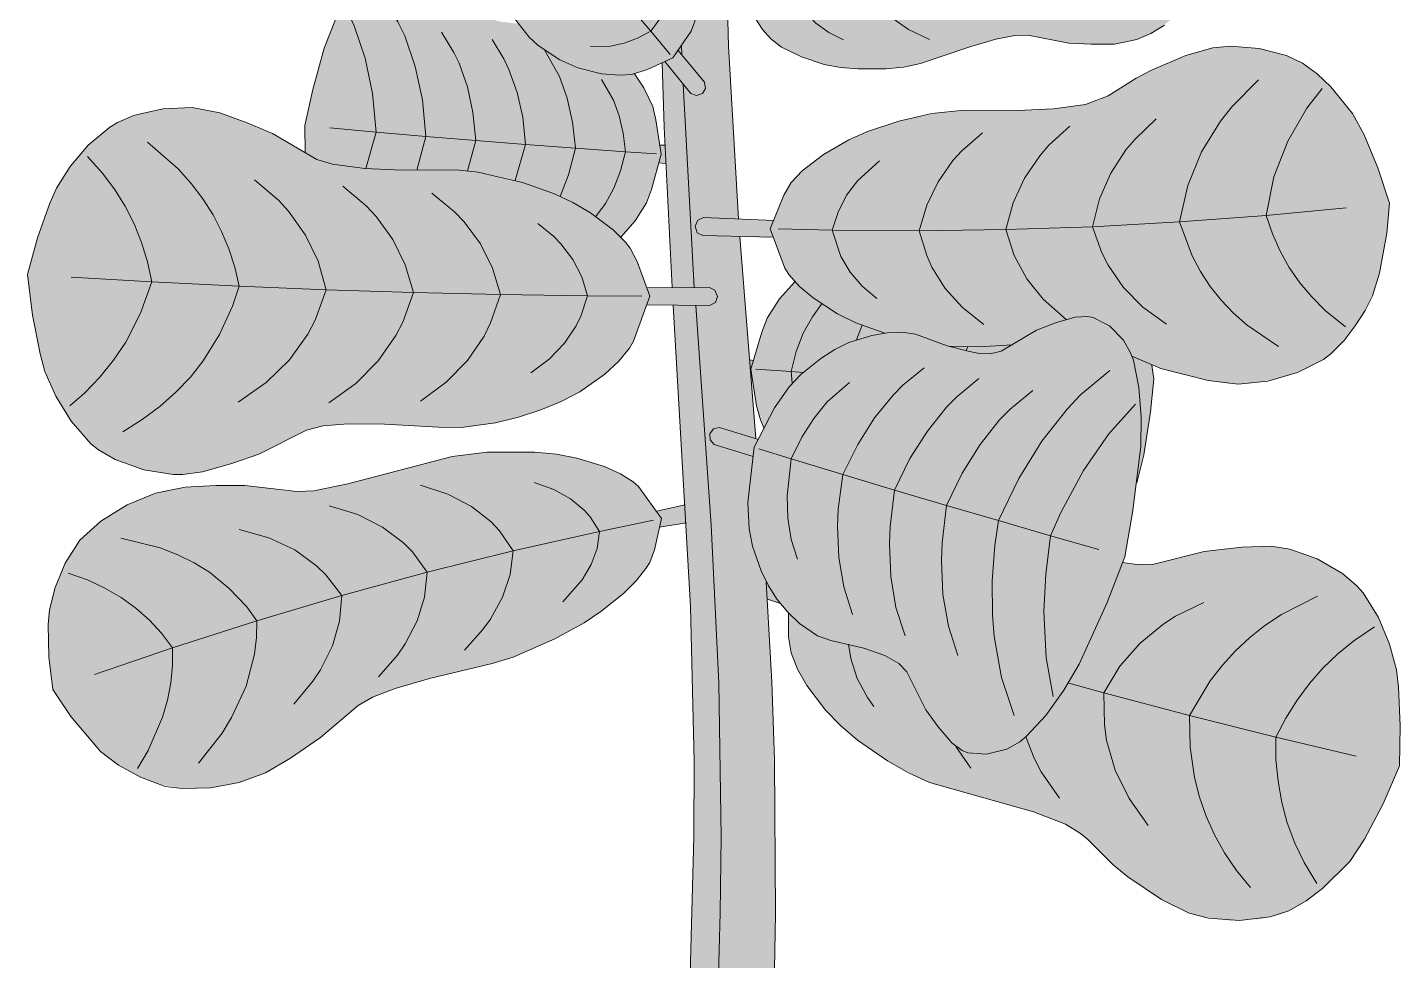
# Model space of a CAD drawing. Header units: centimetres. Extents: x 0 to 879, y -664 to 265.
# Drawn here: x 194 to 254.8, y 61.2 to 102.4 of the extents above; entities that cross this region are included whole.
import ezdxf

# ---------------------------------------------------------------- set-up
doc = ezdxf.new("R2010")
doc.units = ezdxf.units.CM
for name, color, linetype, lineweight, true_color in [('VEG-HOJAS', 117, 'Continuous', 18, 0x2e5e38), ('VEG-NERVIOS', 115, 'Continuous', 9, 0x528c5c), ('VEG-TRONCO', 25, 'Continuous', 18, 0x684830)]:
    doc.layers.add(name, color=color, linetype=linetype, lineweight=lineweight, true_color=true_color)
doc.layers.add('VEG-RELLENO', color=253, linetype='Continuous', true_color=0x96c896)

# ---------------------------------------------------------------- blocks, each defined once
blk = doc.blocks.new('VEG_Ficus_lyrata_ALZADO')
at = {"layer": 'VEG-RELLENO', "true_color": 0x967052}
h = blk.add_hatch(color=23, dxfattribs=at)
h.dxf.hatch_style = 1
h.paths.add_polyline_path([(-1.97, 40), (-0.97, 60), (-0.79, 66.62), (-0.77, 69.98), (-0.94, 76.82), (-1.7, 90.14), (-0.06, 90.14), (0.17, 90.27), (0.26, 90.53), (0.17, 90.78), (-0.06, 90.92), (-1.75, 90.94), (-2.11, 98.02), (-2.2, 100.87), (-2.08, 100.93), (-0.86, 99.46), (-0.67, 99.42), (-0.44, 99.48), (-0.31, 99.63), (-0.27, 99.82), (-0.36, 100.07), (-1.49, 101.42), (-0.91, 102.27), (-0.66, 102.95), (-0.54, 104), (-0.66, 105.09), (-0.9, 105.94), (-1.26, 106.75), (-1.54, 107.24), (-2.2, 107.99), (-1.91, 115.41), (-0.59, 114.91), (-0.3, 115.01), (-0.16, 115.28), (-0.21, 115.51), (-0.38, 115.67), (-1.86, 116.24), (-1.12, 127.32), (-0.62, 126.89), (0.2, 126.37), (-0.44, 124.66), (-0.41, 124.43), (-0.22, 124.24), (0.05, 124.21), (0.3, 124.39), (0.93, 126.1), (1.3, 126.04), (0.8, 115.4), (0.67, 110.39), (-1, 109.44), (-1.12, 109.29), (-1.16, 109.1), (-1.13, 108.95), (-1.01, 108.8), (-0.87, 108.73), (-0.67, 108.73), (0.65, 109.46), (0.65, 105.01), (0.74, 101.61), (1.19, 93.97), (-0.41, 94.02), (-0.67, 93.86), (-0.74, 93.6), (-0.64, 93.35), (-0.43, 93.23), (1.25, 93.17), (1.95, 84.25), (0.3, 84.74), (0.02, 84.63), (-0.07, 84.5), (-0.1, 84.31), (-0.01, 84.09), (0.15, 83.97), (1.83, 83.46), (1.62, 81.83), (1.6, 80.64), (1.72, 79.87), (1.92, 79.11), (2.41, 77.9), (2.66, 73.49), (2.82, 66.61), (2.78, 59.9), (2.17, 40)])
h.paths.add_polyline_path([(-0.48, 140.21), (-0.46, 141.94), (0.1, 140.34)])
h.paths.add_polyline_path([(1.27, 150.53), (1.43, 148.18), (0.89, 149.54)])
h.paths.add_polyline_path([(1.61, 144.67), (1.71, 140.46), (0.92, 140.43), (0.19, 142.43), (0.84, 142.96), (1.1, 143.3), (1.4, 143.95)])
h.paths.add_polyline_path([(0.49, 150.71), (0.31, 151.56), (0.32, 152.01), (0.43, 152.61), (1.05, 152.08)])
at = {"layer": 'VEG-RELLENO', "true_color": 0x70a477}
h = blk.add_hatch(color=113, dxfattribs=at)
h.dxf.hatch_style = 1
h.paths.add_polyline_path([(-11.82, 112.57), (-10.79, 113.28), (-9.29, 114.15), (-8.54, 114.43), (-7.7, 114.62), (-6.88, 114.68), (-6.14, 114.53), (-5.45, 114.18), (-4.89, 113.7), (-4.5, 113.08), (-4.24, 112.36), (-4.05, 111.65), (-3.87, 110.26), (-3.72, 109.86), (-3.38, 109.34), (-2.81, 108.65), (-1.54, 107.24), (-1.13, 106.49), (-0.72, 105.37), (-0.55, 104.28), (-0.57, 103.46), (-0.66, 102.95), (-0.91, 102.27), (-1.72, 101.09), (-2.84, 100.57), (-3.55, 100.36), (-4.06, 100.33), (-4.87, 100.39), (-5.93, 100.65), (-6.72, 101.01), (-7.68, 101.63), (-8.07, 102), (-8.89, 103.04), (-9.5, 103.7), (-10.1, 104.24), (-10.48, 104.42), (-11.83, 104.7), (-12.5, 104.95), (-13.18, 105.25), (-13.74, 105.67), (-14.14, 106.25), (-14.39, 106.94), (-14.46, 107.68), (-14.3, 108.51), (-13.9, 109.59), (-13.51, 110.31), (-12.51, 111.72)])
at = {"layer": 'VEG-RELLENO', "true_color": 0x4b8353}
h = blk.add_hatch(color=105, dxfattribs=at)
h.dxf.hatch_style = 1
h.paths.add_polyline_path([(21.5, 110.02), (21.77, 108.61), (21.96, 106.62), (21.86, 105.68), (21.61, 104.68), (21.2, 103.74), (20.57, 102.97), (19.73, 102.34), (18.81, 101.9), (17.82, 101.7), (16.78, 101.69), (15.79, 101.74), (13.99, 102.09), (13.41, 102.08), (12.28, 101.83), (8.87, 100.75), (7.7, 100.6), (6.08, 100.62), (5.34, 100.73), (4.64, 100.9), (3.66, 101.27), (3.09, 101.57), (2.42, 102.13), (1.49, 103.51), (1.6, 105.2), (1.89, 106.03), (2.6, 107.14), (3.06, 107.67), (3.73, 108.29), (4.57, 108.04), (5.58, 107.9), (6.64, 107.91), (7.71, 108.06), (8.39, 108.23), (9.01, 108.48), (10.44, 109.3), (11.69, 109.89), (12.15, 110.06), (12.65, 110.15), (13.19, 110.13), (14.31, 109.89), (14.89, 109.82), (16.1, 109.81), (16.98, 109.94), (17.73, 110.33), (18.2, 110.71), (18.6, 111.18), (19.04, 111.99), (19.28, 113.2), (19.94, 112.42), (20.75, 111.27)])
at = {"layer": 'VEG-RELLENO', "true_color": 0x4a8051}
h = blk.add_hatch(color=105, dxfattribs=at)
h.dxf.hatch_style = 1
h.paths.add_polyline_path([(-18, 98.1), (-17.65, 99.69), (-17.05, 101.85), (-16.48, 103.09), (-15.76, 104.24), (-12.91, 103.67), (-10.81, 103.56), (-10.34, 103.09), (-9.95, 102.86), (-9.35, 102.69), (-8.55, 102.6), (-8.07, 102), (-7.68, 101.63), (-6.98, 101.15), (-6.2, 100.76), (-5.67, 100.56), (-4.87, 100.39), (-4.06, 100.33), (-3.42, 100.39), (-3, 99.76), (-2.61, 98.94), (-2.47, 98.35), (-2.24, 96.83), (-2.67, 95.27), (-2.89, 94.68), (-3.39, 93.88), (-4.02, 93.16), (-5.01, 94), (-6.14, 94.69), (-7.41, 95.26), (-8.86, 95.72), (-9.85, 95.95), (-10.81, 96.1), (-13.71, 96.12), (-15.34, 96.2), (-16.42, 96.31), (-17.13, 96.47), (-17.99, 96.87)])
at = {"layer": 'VEG-RELLENO', "true_color": 0x5a9662}
h = blk.add_hatch(color=103, dxfattribs=at)
h.dxf.hatch_style = 1
h.paths.add_polyline_path([(29.98, 94.66), (29.82, 93.08), (29.54, 91.56), (29.35, 90.89), (28.9, 89.91), (28.23, 88.9), (27.38, 88), (27.06, 87.75), (26.32, 87.34), (25.04, 86.89), (23.72, 86.67), (22.85, 86.68), (21.96, 86.81), (20.26, 87.22), (19.5, 87.48), (18.58, 87.89), (18.21, 88.6), (17.59, 89.24), (17.12, 89.52), (16.62, 89.65), (15.78, 89.55), (14.64, 89.16), (14.1, 88.89), (13.31, 88.39), (11.83, 88.3), (10.48, 88.33), (9.02, 88.87), (8.41, 88.96), (7.66, 88.91), (7.28, 89.03), (6.38, 89.37), (5.57, 89.77), (4.48, 90.47), (3.88, 90.97), (3.41, 91.5), (3.24, 91.78), (2.58, 93.53), (3.19, 95.01), (3.52, 95.57), (3.74, 95.84), (4.29, 96.34), (4.95, 96.82), (6.07, 97.47), (6.89, 97.83), (8.28, 98.29), (10.22, 98.7), (11.17, 98.78), (13.95, 98.78), (15.48, 98.87), (16.53, 99.02), (17.21, 99.25), (19.11, 100.38), (20.58, 101.03), (21.77, 101.44), (22.16, 101.53), (22.96, 101.6), (24.22, 101.5), (25.42, 101.19), (25.79, 101.04), (26.46, 100.63), (27.38, 99.81), (28.14, 98.93), (28.71, 98.01), (29.56, 95.98)])
at = {"layer": 'VEG-RELLENO', "true_color": 0x96bc76}
h = blk.add_hatch(color=63, dxfattribs=at)
h.dxf.hatch_style = 1
h.paths.add_polyline_path([(-0.92, 99.51), (-2.08, 100.93), (-1.72, 101.09), (-1.46, 101.4), (-0.34, 100.04), (-0.27, 99.82), (-0.36, 99.56), (-0.63, 99.42)])
at = {"layer": 'VEG-RELLENO', "true_color": 0x639c6a}
h = blk.add_hatch(color=103, dxfattribs=at)
h.dxf.hatch_style = 1
h.paths.add_polyline_path([(-30.27, 91.51), (-29.82, 93.13), (-29.28, 94.66), (-28.98, 95.33), (-28.38, 96.28), (-27.58, 97.22), (-26.63, 98.03), (-26.29, 98.23), (-25.53, 98.55), (-24.26, 98.84), (-22.99, 98.89), (-21.76, 98.66), (-20.55, 98.22), (-19.43, 97.74), (-17.47, 96.6), (-16.77, 96.38), (-15.34, 96.2), (-13.71, 96.12), (-11.3, 96.13), (-10.33, 96.03), (-8.37, 95.58), (-6.96, 95.08), (-6.14, 94.69), (-5.37, 94.24), (-4.36, 93.48), (-3.82, 92.94), (-3.61, 92.67), (-3.3, 92.08), (-2.74, 90.54), (-3.46, 88.56), (-3.64, 88.24), (-4.12, 87.65), (-4.73, 87.09), (-5.84, 86.32), (-6.66, 85.89), (-7.56, 85.52), (-8.55, 85.2), (-9.57, 84.95), (-11.07, 84.74), (-12.08, 84.75), (-14.48, 84.89), (-16.09, 84.9), (-17.19, 84.81), (-17.93, 84.62), (-20.03, 83.56), (-21.23, 83.14), (-22.52, 82.78), (-23.39, 82.66), (-23.82, 82.66), (-25.12, 82.86), (-26.39, 83.32), (-27.13, 83.75), (-27.46, 84.02), (-28.33, 85.01), (-29.2, 86.49), (-29.61, 87.6), (-30.09, 89.99)])
at = {"layer": 'VEG-RELLENO', "true_color": 0x96bc76}
h = blk.add_hatch(color=63, dxfattribs=at)
h.dxf.hatch_style = 1
h.paths.add_polyline_path([(-2.04, 96.42), (-2.36, 96.45), (-2.24, 96.83), (-2.31, 97.22), (-2.08, 97.22)])
h = blk.add_hatch(color=63, dxfattribs=at)
h.dxf.hatch_style = 1
h.paths.add_polyline_path([(-0.37, 94.02), (2.75, 93.89), (2.58, 93.53), (2.73, 93.16), (2.61, 93.13), (-0.4, 93.23), (-0.64, 93.35), (-0.74, 93.6), (-0.65, 93.89)])
at = {"layer": 'VEG-RELLENO', "true_color": 0x477c4e}
h = blk.add_hatch(color=105, dxfattribs=at)
h.dxf.hatch_style = 1
h.paths.add_polyline_path([(19.56, 86.88), (19.41, 85.43), (19.17, 83.88), (18.8, 82.29), (18.98, 83.91), (18.99, 85.19), (18.83, 86.94), (18.58, 87.89), (19.47, 87.49)])
h.paths.add_polyline_path([(2.32, 84.69), (1.98, 85.7), (1.73, 87.32), (2.21, 88.96), (2.45, 89.58), (3, 90.43), (3.68, 91.18), (4.48, 90.47), (5.57, 89.77), (6.38, 89.37), (7.66, 88.91), (6.74, 88.72), (6.07, 88.49), (5.44, 88.18), (4.51, 87.57), (3.94, 87.08), (3.42, 86.54), (2.98, 85.93)])
h.paths.add_polyline_path([(11.85, 88.01), (10.48, 88.33), (11.83, 88.3), (13.31, 88.39), (12.8, 88.12), (12.31, 88)])
at = {"layer": 'VEG-RELLENO', "true_color": 0x96bc76}
h = blk.add_hatch(color=63, dxfattribs=at)
h.dxf.hatch_style = 1
h.paths.add_polyline_path([(-0.06, 90.14), (-2.88, 90.17), (-2.74, 90.54), (-2.89, 90.91), (-2.81, 90.93), (-0.1, 90.93), (0.14, 90.81), (0.25, 90.61), (0.19, 90.31)])
at = {"layer": 'VEG-RELLENO', "true_color": 0x6da274}
h = blk.add_hatch(color=113, dxfattribs=at)
h.dxf.hatch_style = 1
h.paths.add_polyline_path([(18.27, 79.02), (17.49, 76.99), (16.26, 74.26), (15.58, 73.12), (14.78, 71.99), (13.91, 71.06), (13.63, 70.83), (13.05, 70.51), (12.15, 70.28), (11.33, 70.35), (11.08, 70.44), (10.62, 70.78), (10.01, 71.49), (9.47, 72.24), (8.63, 73.92), (8.27, 74.3), (7.66, 74.65), (6.73, 74.98), (5.27, 75.31), (4.68, 75.52), (3.88, 76.07), (3.37, 76.56), (2.9, 77.12), (2.51, 77.73), (2.18, 78.39), (1.81, 79.49), (1.65, 80.26), (1.59, 81.42), (1.88, 83.86), (2.78, 85.6), (3.42, 86.54), (3.94, 87.08), (4.82, 87.79), (5.44, 88.18), (6.07, 88.49), (7.08, 88.81), (7.77, 88.92), (8.41, 88.96), (9.02, 88.87), (10.42, 88.35), (11.4, 88.1), (11.85, 88.01), (12.31, 88), (12.8, 88.12), (14.37, 89.04), (15.2, 89.37), (16.07, 89.62), (16.62, 89.65), (16.87, 89.61), (17.59, 89.24), (18.21, 88.6), (18.53, 88.04), (18.65, 87.71), (18.89, 86.51), (19.01, 84.77), (18.95, 83.47), (18.58, 80.75)])
at = {"layer": 'VEG-RELLENO', "true_color": 0x96bc76}
h = blk.add_hatch(color=63, dxfattribs=at)
h.dxf.hatch_style = 1
h.paths.add_polyline_path([(1.67, 87.73), (1.85, 87.7), (1.73, 87.32), (1.8, 86.93), (1.74, 86.92)])
h = blk.add_hatch(color=63, dxfattribs=at)
h.dxf.hatch_style = 1
h.paths.add_polyline_path([(0.34, 84.74), (2.07, 84.21), (1.88, 83.86), (1.83, 83.46), (0.15, 83.97), (-0.05, 84.16), (-0.1, 84.38), (0.05, 84.65)])
at = {"layer": 'VEG-RELLENO', "true_color": 0x4f8956}
h = blk.add_hatch(color=105, dxfattribs=at)
h.dxf.hatch_style = 1
h.paths.add_polyline_path([(-29.15, 73.14), (-29.32, 74.59), (-29.35, 76.02), (-29.3, 76.67), (-29.16, 77.32), (-28.92, 78.01), (-28.41, 79.08), (-27.95, 79.75), (-27.68, 80.04), (-26.66, 80.85), (-25.45, 81.51), (-24.18, 81.95), (-22.84, 82.14), (-21.07, 82.18), (-20.26, 82.13), (-18.74, 81.92), (-17.6, 81.94), (-16.1, 82.24), (-11.48, 83.46), (-9.94, 83.64), (-7.83, 83.64), (-6.86, 83.55), (-5.97, 83.38), (-4.74, 83.01), (-4.04, 82.69), (-3.47, 82.33), (-3.24, 82.12), (-2.22, 80.71), (-2.53, 79.32), (-2.74, 78.77), (-2.91, 78.5), (-3.35, 77.95), (-3.91, 77.39), (-4.9, 76.59), (-5.65, 76.09), (-6.94, 75.38), (-8.79, 74.58), (-9.72, 74.29), (-12.49, 73.63), (-14, 73.19), (-15, 72.8), (-15.64, 72.44), (-17.31, 71.02), (-18.64, 70.11), (-19.74, 69.46), (-20.9, 69.03), (-22.16, 68.79), (-23.42, 68.76), (-24.55, 68.97), (-25.61, 69.43), (-26.53, 69.99), (-27.27, 70.62), (-28.49, 72.13)])
at = {"layer": 'VEG-RELLENO', "true_color": 0x96bc76}
h = blk.add_hatch(color=63, dxfattribs=at)
h.dxf.hatch_style = 1
h.paths.add_polyline_path([(-1.12, 80.52), (-2.32, 80.32), (-2.22, 80.71), (-2.45, 81.03), (-1.17, 81.32)])
at = {"layer": 'VEG-RELLENO', "true_color": 0x4f8a57}
h = blk.add_hatch(color=105, dxfattribs=at)
h.dxf.hatch_style = 1
h.paths.add_polyline_path([(30.42, 69.77), (29.7, 68.09), (28.88, 66.53), (28.46, 65.85), (27.67, 64.93), (26.67, 64.05), (25.53, 63.35), (25.13, 63.19), (24.27, 62.99), (22.89, 62.92), (21.54, 63.12), (21.12, 63.25), (20.3, 63.62), (19.12, 64.36), (18.07, 65.12), (16.32, 66.78), (15.65, 67.18), (14.23, 67.73), (9.64, 69.03), (8.24, 69.72), (6.87, 70.58), (6.05, 71.22), (5.35, 71.88), (4.73, 72.58), (3.98, 73.69), (3.51, 74.77), (3.4, 75.48), (3.4, 76.53), (4.14, 75.85), (4.68, 75.52), (5.27, 75.31), (6.73, 74.98), (7.66, 74.65), (8.27, 74.3), (8.63, 73.92), (8.78, 73.68), (9.47, 72.24), (10.41, 71), (11.08, 70.44), (11.59, 70.29), (12.15, 70.28), (13.05, 70.51), (13.63, 70.83), (14.49, 71.65), (15.32, 72.74), (16.05, 73.87), (16.47, 74.68), (17.49, 76.99), (18.17, 78.76), (18.81, 78.68), (19.56, 78.69), (21.79, 79.25), (23.45, 79.44), (24.75, 79.48), (25.57, 79.36), (26.78, 78.93), (27.91, 78.27), (28.54, 77.73), (28.81, 77.42), (29.49, 76.33), (30.11, 74.77), (30.34, 73.63), (30.47, 71.26)])
at = {"layer": 'VEG-RELLENO', "true_color": 0x96bc76}
h = blk.add_hatch(color=63, dxfattribs=at)
h.dxf.hatch_style = 1
h.paths.add_polyline_path([(2.47, 77.14), (2.41, 77.9), (3.04, 76.95)])
at = {"layer": 'VEG-HOJAS'}
for points in [[(-0.66, 102.95), (-0.91, 102.27), (-1.72, 101.09), (-2.84, 100.57), (-3.55, 100.36), (-4.06, 100.33), (-4.87, 100.39), (-5.93, 100.65), (-6.72, 101.01), (-7.68, 101.63), (-8.07, 102), (-8.89, 103.04)], [(20.03, 102.53), (19.43, 102.17), (18.81, 101.9), (17.82, 101.7), (16.78, 101.69), (15.79, 101.74), (13.99, 102.09), (13.41, 102.08), (12.57, 101.91), (11.37, 101.56), (9.24, 100.84), (8.49, 100.68), (7.7, 100.6), (6.48, 100.6), (5.7, 100.67), (4.98, 100.8), (3.97, 101.13), (3.09, 101.57), (2.62, 101.93), (2.25, 102.35), (1.49, 103.51)], [(-17.99, 96.87), (-18, 98.1), (-17.65, 99.69), (-17.15, 101.52), (-16.64, 102.78), (-16.13, 103.71), (-15.76, 104.24)], [(7.66, 88.91), (6.38, 89.37), (5.57, 89.77), (4.48, 90.47), (3.88, 90.97), (3.41, 91.5), (3.24, 91.78), (2.58, 93.53), (3.19, 95.01), (3.52, 95.57), (4, 96.09), (4.95, 96.82), (6.07, 97.47), (6.89, 97.83), (8.28, 98.29), (9.74, 98.63), (11.17, 98.78), (13.52, 98.76), (15.12, 98.84), (16.53, 99.02), (17.53, 99.41), (18.78, 100.19), (19.46, 100.55), (20.97, 101.19), (22.16, 101.53), (22.96, 101.6), (24.22, 101.5), (25.42, 101.19), (26.13, 100.85), (26.78, 100.38), (27.38, 99.81), (28.35, 98.63), (28.86, 97.68), (29.47, 96.22), (29.98, 94.66), (29.86, 93.33), (29.54, 91.56), (29.23, 90.56), (28.9, 89.91), (28.47, 89.23), (27.97, 88.58), (27.38, 88), (27.06, 87.75), (25.91, 87.17), (24.6, 86.79), (23.29, 86.65), (21.96, 86.81), (19.87, 87.34), (18.58, 87.89)], [(-1.49, 101.42), (-0.32, 100.01), (-0.28, 99.74), (-0.41, 99.51), (-0.67, 99.42), (-0.92, 99.51), (-2.08, 100.93)], [(-3.42, 100.39), (-3, 99.76), (-2.61, 98.94), (-2.47, 98.35), (-2.24, 96.83), (-2.67, 95.27), (-2.89, 94.68), (-3.39, 93.88), (-4.02, 93.16)], [(-2.31, 97.22), (-2.08, 97.22)], [(-2.04, 96.42), (-2.36, 96.45)], [(2.73, 93.16), (-0.4, 93.23), (-0.64, 93.35), (-0.74, 93.64), (-0.62, 93.91), (-0.37, 94.02), (2.75, 93.89)], [(2.32, 84.69), (2.15, 85.08), (1.98, 85.7), (1.73, 87.32), (2.21, 88.96), (2.45, 89.58), (3, 90.43), (3.68, 91.18)], [(-2.89, 90.91), (-0.1, 90.93), (0.14, 90.81), (0.26, 90.53), (0.17, 90.27), (-0.1, 90.13), (-2.88, 90.17)], [(13.31, 88.39), (11.83, 88.3), (10.48, 88.33)], [(1.67, 87.73), (1.85, 87.7)], [(19.47, 87.49), (19.56, 86.88), (19.41, 85.43), (19.11, 83.53), (18.8, 82.29)], [(1.83, 83.46), (0.11, 83.99), (-0.07, 84.19), (-0.08, 84.46), (0.08, 84.68), (0.34, 84.74), (2.07, 84.21)], [(-2.45, 81.03), (-1.17, 81.32)], [(-1.12, 80.52), (-2.32, 80.32)], [(18.17, 78.76), (18.81, 78.68), (19.56, 78.69), (21.79, 79.25), (23.45, 79.44), (24.75, 79.48), (25.57, 79.36), (26.78, 78.93), (27.91, 78.27), (28.54, 77.73), (28.81, 77.42), (29.49, 76.33), (29.98, 75.15), (30.29, 74.01), (30.38, 73.25), (30.46, 71.54), (30.42, 69.77), (29.7, 68.09), (28.88, 66.53), (28.22, 65.53), (27.02, 64.34), (26.3, 63.79), (25.53, 63.35), (24.71, 63.08), (23.35, 62.92), (21.97, 63.03), (21.12, 63.25), (19.9, 63.85), (18.4, 64.86), (17.76, 65.39), (16.62, 66.53), (16.32, 66.78), (15.65, 67.18), (14.23, 67.73), (9.64, 69.03), (8.7, 69.46), (7.77, 69.99), (6.45, 70.9), (5.69, 71.55), (5.03, 72.23), (4.2, 73.32), (3.79, 74.05), (3.51, 74.77), (3.4, 75.48), (3.4, 76.53)], [(3.04, 76.95), (2.47, 77.14)]]:
    blk.add_lwpolyline(points, dxfattribs=at)
for points in [[(-30.27, 91.51), (-29.82, 93.13), (-29.28, 94.66), (-28.98, 95.33), (-28.38, 96.28), (-27.58, 97.22), (-26.63, 98.03), (-26.29, 98.23), (-25.53, 98.55), (-24.26, 98.84), (-22.99, 98.89), (-21.76, 98.66), (-20.55, 98.22), (-19.43, 97.74), (-17.47, 96.6), (-16.77, 96.38), (-15.34, 96.2), (-13.71, 96.12), (-11.3, 96.13), (-10.33, 96.03), (-8.37, 95.58), (-6.96, 95.08), (-6.14, 94.69), (-5.37, 94.24), (-4.36, 93.48), (-3.82, 92.94), (-3.61, 92.67), (-3.3, 92.08), (-2.74, 90.54), (-3.46, 88.56), (-3.64, 88.24), (-4.12, 87.65), (-4.73, 87.09), (-5.84, 86.32), (-6.66, 85.89), (-7.56, 85.52), (-8.55, 85.2), (-9.57, 84.95), (-11.07, 84.74), (-12.08, 84.75), (-14.48, 84.89), (-16.09, 84.9), (-17.19, 84.81), (-17.93, 84.62), (-20.03, 83.56), (-21.23, 83.14), (-22.52, 82.78), (-23.39, 82.66), (-23.82, 82.66), (-25.12, 82.86), (-26.39, 83.32), (-27.13, 83.75), (-27.46, 84.02), (-28.33, 85.01), (-29.01, 86.12), (-29.5, 87.22), (-29.71, 87.99), (-30.05, 89.71)], [(18.27, 79.02), (17.49, 76.99), (16.26, 74.26), (15.58, 73.12), (14.78, 71.99), (13.91, 71.06), (13.63, 70.83), (13.05, 70.51), (12.15, 70.28), (11.33, 70.35), (11.08, 70.44), (10.62, 70.78), (10.01, 71.49), (9.47, 72.24), (8.63, 73.92), (8.27, 74.3), (7.66, 74.65), (6.73, 74.98), (5.27, 75.31), (4.68, 75.52), (3.88, 76.07), (3.37, 76.56), (2.9, 77.12), (2.51, 77.73), (2.18, 78.39), (1.81, 79.49), (1.65, 80.26), (1.59, 81.42), (1.88, 83.86), (2.78, 85.6), (3.42, 86.54), (3.94, 87.08), (4.82, 87.79), (5.44, 88.18), (6.07, 88.49), (7.08, 88.81), (7.77, 88.92), (8.41, 88.96), (9.02, 88.87), (10.42, 88.35), (11.4, 88.1), (11.85, 88.01), (12.31, 88), (12.8, 88.12), (14.37, 89.04), (15.2, 89.37), (16.07, 89.62), (16.62, 89.65), (16.87, 89.61), (17.59, 89.24), (18.21, 88.6), (18.53, 88.04), (18.65, 87.71), (18.89, 86.51), (18.99, 85.19), (18.98, 83.91), (18.63, 81.07)], [(-29.15, 73.14), (-29.32, 74.59), (-29.35, 76.02), (-29.3, 76.67), (-29.05, 77.66), (-28.6, 78.73), (-27.95, 79.75), (-27.03, 80.59), (-25.86, 81.31), (-24.61, 81.83), (-23.29, 82.1), (-21.93, 82.17), (-20.66, 82.17), (-18.36, 81.9), (-17.6, 81.94), (-16.1, 82.24), (-11.48, 83.46), (-9.94, 83.64), (-7.83, 83.64), (-6.86, 83.55), (-5.97, 83.38), (-4.74, 83.01), (-4.04, 82.69), (-3.47, 82.33), (-3.24, 82.12), (-2.22, 80.71), (-2.53, 79.32), (-2.74, 78.77), (-2.91, 78.5), (-3.35, 77.95), (-3.91, 77.39), (-4.9, 76.59), (-5.65, 76.09), (-6.94, 75.38), (-8.79, 74.58), (-9.72, 74.29), (-12.49, 73.63), (-14, 73.19), (-15, 72.8), (-15.64, 72.44), (-17.31, 71.02), (-18.64, 70.11), (-19.74, 69.46), (-20.9, 69.03), (-22.16, 68.79), (-23.42, 68.76), (-24.18, 68.86), (-25.27, 69.26), (-26.25, 69.8), (-27.04, 70.4), (-28.35, 71.95)]]:
    blk.add_lwpolyline(points, close=True, dxfattribs=at)
at = {"layer": 'VEG-NERVIOS'}
for points in [[(-2.69, 102.27), (-2.14, 103.04), (-1.88, 103.57), (-1.71, 104.12), (-1.62, 104.69)], [(6.36, 104.87), (6.9, 103.99), (7.21, 103.59), (7.91, 102.9), (8.71, 102.34), (9.63, 101.9)], [(-2.69, 102.27), (-4.08, 103.9)], [(3.52, 104.06), (4.12, 103.14), (4.61, 102.63), (5.18, 102.21), (5.83, 101.89)], [(-12.65, 97.61), (-12.8, 99.23), (-13.12, 100.71), (-13.58, 102.07), (-13.88, 102.69), (-14.58, 103.86)], [(-14.85, 97.8), (-15.01, 99.51), (-15.33, 101.08), (-15.82, 102.51), (-16.16, 103.24)], [(-10.44, 97.43), (-10.57, 98.67), (-10.81, 99.81), (-11.18, 100.85), (-11.41, 101.33), (-11.95, 102.22)], [(-2.69, 102.27), (-3.29, 101.96), (-3.88, 101.74), (-4.48, 101.61), (-5.37, 101.59)], [(-1.84, 101.24), (-2.69, 102.27)], [(-8.24, 97.25), (-8.36, 98.46), (-8.61, 99.56), (-8.97, 100.57), (-9.19, 101.04), (-9.72, 101.9)], [(-6.03, 97.09), (-6.16, 98.25), (-6.39, 99.31), (-6.74, 100.27), (-7.39, 101.41)], [(-3.82, 96.93), (-3.92, 97.76), (-4.09, 98.52), (-4.35, 99.22), (-4.88, 100.13)], [(20.69, 93.83), (21.06, 95.44), (21.66, 96.93), (22.5, 98.29), (23.01, 98.93), (24.19, 100.12)], [(24.52, 94.12), (24.87, 95.82), (25.48, 97.41), (26.33, 98.87), (27.01, 99.73)], [(-14.85, 97.8), (-16.9, 97.99)], [(-14.85, 97.8), (-15.3, 96.19)], [(-12.65, 97.61), (-14.85, 97.8)], [(13.01, 93.49), (13.34, 94.68), (13.84, 95.77), (14.51, 96.76), (14.91, 97.22), (15.84, 98.07)], [(16.85, 93.62), (17.16, 94.85), (17.65, 95.99), (18.32, 97.02), (18.73, 97.5), (19.66, 98.39)], [(-20.91, 90.99), (-21.1, 91.83), (-21.36, 92.64), (-21.68, 93.41), (-22.06, 94.15), (-22.51, 94.86), (-23.03, 95.53), (-23.61, 96.18), (-24.96, 97.36)], [(-12.65, 97.61), (-13.05, 96.12)], [(-10.44, 97.43), (-12.65, 97.61)], [(-10.44, 97.43), (-10.81, 96.09)], [(-8.24, 97.25), (-10.44, 97.43)], [(-8.24, 97.25), (-8.69, 95.67)], [(-6.03, 97.09), (-8.24, 97.25)], [(9.17, 93.44), (9.51, 94.57), (10.01, 95.61), (10.67, 96.55), (11.07, 96.98), (11.98, 97.77)], [(-24.77, 91.18), (-24.96, 92.07), (-25.22, 92.92), (-25.55, 93.74), (-25.95, 94.53), (-26.42, 95.28), (-26.96, 96), (-27.61, 96.73)], [(-6.03, 97.09), (-6.34, 95.91), (-6.7, 94.96)], [(-3.82, 96.93), (-6.03, 97.09)], [(-3.82, 96.93), (-4.04, 96.09), (-4.33, 95.32), (-4.7, 94.64), (-5.12, 94.07)], [(-2.45, 96.84), (-3.82, 96.93)], [(5.33, 93.46), (5.59, 94.27), (5.96, 95.01), (6.46, 95.67), (7.42, 96.53)], [(-17.06, 90.83), (-17.41, 92.1), (-17.97, 93.25), (-18.72, 94.31), (-19.17, 94.8), (-20.22, 95.7)], [(-13.2, 90.71), (-13.56, 91.93), (-14.11, 93.05), (-14.85, 94.07), (-15.29, 94.54), (-16.32, 95.41)], [(-9.35, 90.62), (-9.7, 91.79), (-10.23, 92.86), (-10.95, 93.83), (-11.38, 94.28), (-12.38, 95.1)], [(24.52, 94.12), (28.07, 94.45)], [(-5.49, 90.56), (-5.75, 91.4), (-6.14, 92.17), (-6.67, 92.86), (-6.98, 93.18), (-7.7, 93.76)], [(13.01, 93.49), (16.85, 93.62)], [(16.85, 93.62), (20.69, 93.83)], [(16.85, 93.62), (17.26, 92.46), (17.53, 91.92), (18.21, 90.93), (19.07, 90.06), (20.11, 89.31)], [(20.69, 93.83), (24.52, 94.12)], [(20.69, 93.83), (21.25, 92.33), (21.62, 91.64), (22.05, 90.98), (22.53, 90.37), (23.08, 89.8), (23.68, 89.26), (25.07, 88.32)], [(24.52, 94.12), (24.8, 93.31), (25.15, 92.54), (25.55, 91.82), (26.02, 91.14), (26.54, 90.51), (27.13, 89.91), (28.04, 89.19)], [(2.94, 93.52), (5.33, 93.46)], [(5.33, 93.46), (5.71, 92.3), (6.12, 91.61), (6.66, 90.99), (7.31, 90.45)], [(5.33, 93.46), (9.17, 93.44)], [(9.17, 93.44), (13.01, 93.49)], [(9.17, 93.44), (9.51, 92.34), (9.74, 91.83), (10.33, 90.88), (11.1, 90.04), (12.04, 89.3)], [(13.01, 93.49), (13.38, 92.35), (13.94, 91.32), (14.66, 90.41), (15.68, 89.52)], [(-24.77, 91.18), (-25.27, 89.8), (-25.92, 88.51), (-26.46, 87.71), (-27.07, 86.96), (-27.75, 86.26), (-28.4, 85.7)], [(-24.77, 91.18), (-28.34, 91.39)], [(-20.91, 90.99), (-24.77, 91.18)], [(-20.91, 90.99), (-21.2, 90.1), (-21.77, 88.85), (-22.49, 87.69), (-23.06, 86.97), (-23.7, 86.3), (-24.41, 85.67), (-25.2, 85.09), (-26.05, 84.55)], [(-17.06, 90.83), (-17.54, 89.49), (-17.87, 88.87), (-18.68, 87.73), (-19.71, 86.72), (-20.95, 85.85)], [(-17.06, 90.83), (-20.91, 90.99)], [(-13.2, 90.71), (-17.06, 90.83)], [(-13.2, 90.71), (-13.66, 89.4), (-13.97, 88.8), (-14.75, 87.68), (-15.74, 86.69), (-16.94, 85.83)], [(-9.35, 90.62), (-13.2, 90.71)], [(-9.35, 90.62), (-9.78, 89.36), (-10.07, 88.78), (-10.81, 87.7), (-11.75, 86.74), (-12.89, 85.9)], [(-5.49, 90.56), (-9.35, 90.62)], [(-5.49, 90.56), (-5.79, 89.66), (-6, 89.24), (-6.52, 88.46), (-7.19, 87.76), (-8, 87.15)], [(-3.09, 90.54), (-5.49, 90.56)], [(3.51, 87.21), (3.74, 88.1), (4.05, 88.91), (4.45, 89.63), (4.86, 90.19)], [(6.41, 88.62), (6.65, 89.26)], [(11.26, 88.13), (11.31, 88.29)], [(1.95, 87.31), (3.51, 87.21)], [(3.51, 87.21), (3.56, 86.7)], [(3.51, 87.21), (4.04, 87.17)], [(5.8, 82.66), (6.46, 83.99), (7.2, 85.16), (8.02, 86.17), (8.45, 86.61), (9.39, 87.38)], [(8.09, 81.97), (8.77, 83.36), (9.54, 84.58), (10.39, 85.63), (10.84, 86.1), (11.81, 86.9)], [(12.68, 80.62), (13.58, 82.48), (14.6, 84.13), (15.72, 85.55), (16.32, 86.18), (17.61, 87.26)], [(3.51, 83.35), (3.99, 84.31), (4.52, 85.14), (5.11, 85.87), (6.1, 86.73)], [(10.39, 81.29), (11.08, 82.72), (11.87, 83.98), (12.73, 85.07), (13.2, 85.55), (14.2, 86.38)], [(14.98, 79.95), (15.44, 80.97), (16.44, 82.83), (17.56, 84.45), (18.74, 85.77)], [(2.08, 83.79), (3.51, 83.35)], [(3.51, 83.35), (3.34, 81.72), (3.37, 80.72), (3.52, 79.78), (3.8, 78.91)], [(3.51, 83.35), (5.8, 82.66)], [(5.8, 82.66), (5.6, 81.12), (5.57, 80.38), (5.62, 78.98), (5.84, 77.68), (6.22, 76.47)], [(5.8, 82.66), (8.09, 81.97)], [(-8.78, 79.28), (-9.39, 80.17), (-9.76, 80.56), (-10.63, 81.24), (-11.67, 81.79), (-12.89, 82.19)], [(-4.96, 80.14), (-5.38, 80.79), (-5.64, 81.08), (-6.25, 81.58), (-6.99, 81.99), (-7.85, 82.31)], [(8.09, 81.97), (7.89, 80.36), (7.86, 79.6), (7.92, 78.14), (8.15, 76.78), (8.56, 75.52)], [(8.09, 81.97), (10.39, 81.29)], [(-12.59, 78.33), (-13.24, 79.24), (-13.64, 79.64), (-14.56, 80.33), (-15.66, 80.88), (-16.93, 81.27)], [(10.39, 81.29), (10.19, 79.63), (10.16, 78.85), (10.22, 77.35), (10.47, 75.95), (10.89, 74.65)], [(10.39, 81.29), (12.68, 80.62)], [(-16.37, 77.3), (-17.07, 78.22), (-17.48, 78.62), (-18.44, 79.32), (-19.59, 79.85), (-20.91, 80.23)], [(-2.57, 80.64), (-4.96, 80.14)], [(12.68, 80.62), (12.53, 79.52), (12.41, 77.95), (12.42, 76.45), (12.49, 75.49), (12.82, 73.67), (13.38, 71.99)], [(12.68, 80.62), (14.98, 79.95)], [(-20.13, 76.18), (-20.57, 76.8), (-21.34, 77.62), (-22.22, 78.34), (-22.89, 78.75), (-23.62, 79.1), (-24.4, 79.41), (-26.14, 79.84)], [(-4.96, 80.14), (-8.78, 79.28)], [(-4.96, 80.14), (-5.07, 79.39), (-5.33, 78.68), (-5.73, 77.99), (-6.59, 77.03)], [(14.98, 79.95), (14.78, 78.24), (14.69, 76.6), (14.8, 74.54), (15.11, 72.83)], [(14.98, 79.95), (17.12, 79.34)], [(-8.78, 79.28), (-12.59, 78.33)], [(-8.78, 79.28), (-8.92, 78.23), (-9.26, 77.23), (-9.79, 76.26), (-10.12, 75.8), (-10.94, 74.89)], [(-23.86, 74.99), (-24.34, 75.63), (-24.87, 76.21), (-25.47, 76.74), (-26.12, 77.22), (-26.84, 77.63), (-27.61, 77.99), (-28.47, 78.29)], [(-12.59, 78.33), (-16.37, 77.3)], [(-12.59, 78.33), (-12.71, 77.23), (-13.03, 76.18), (-13.56, 75.17), (-13.9, 74.67), (-14.74, 73.71)], [(-16.37, 77.3), (-20.13, 76.18)], [(-16.37, 77.3), (-16.47, 76.17), (-16.78, 75.08), (-17.3, 74.02), (-17.64, 73.51), (-18.48, 72.5)], [(21.14, 71.99), (22.05, 73.53), (22.59, 74.22), (23.17, 74.85), (23.8, 75.44), (24.47, 75.98), (25.2, 76.46), (26.8, 77.28)], [(17.34, 73), (18.06, 74.17), (18.94, 75.18), (19.96, 76.02), (20.52, 76.39), (21.77, 76.99)], [(-20.13, 76.18), (-23.86, 74.99)], [(-20.13, 76.18), (-20.14, 75.44), (-20.22, 74.71), (-20.59, 73.29), (-21.24, 71.9), (-21.66, 71.21), (-22.7, 69.88)], [(24.95, 71.03), (25.4, 71.88), (25.89, 72.67), (26.44, 73.41), (27.04, 74.09), (27.7, 74.72), (28.4, 75.3), (29.32, 75.91)], [(-23.86, 74.99), (-27.31, 73.81)], [(-23.86, 74.99), (-23.86, 74.21), (-23.93, 73.44), (-24.07, 72.67), (-24.29, 71.92), (-24.93, 70.44), (-25.4, 69.65)], [(6.05, 75.15), (6.16, 74.51), (6.44, 73.63), (6.89, 72.79), (7.17, 72.39)], [(15.79, 73.43), (17.34, 73)], [(17.34, 73), (17.37, 71.58), (17.47, 70.89), (17.85, 69.57), (18.46, 68.32), (19.3, 67.13)], [(17.34, 73), (21.14, 71.99)], [(21.14, 71.99), (21.17, 70.6), (21.35, 69.25), (21.57, 68.38), (21.87, 67.54), (22.24, 66.71), (22.69, 65.92), (23.22, 65.14), (23.83, 64.39)], [(21.14, 71.99), (24.95, 71.03)], [(10.8, 70.63), (11.46, 69.67)], [(13.9, 71.05), (14.26, 70.11), (14.57, 69.5), (15.38, 68.34)], [(24.95, 71.03), (24.96, 70.05), (25.05, 69.09), (25.22, 68.15), (25.46, 67.24), (25.79, 66.35), (26.2, 65.49), (26.76, 64.56)], [(24.95, 71.03), (28.5, 70.2)]]:
    blk.add_lwpolyline(points, dxfattribs=at)
at = {"layer": 'VEG-TRONCO'}
for points in [[(0.65, 109.46), (0.65, 105.01), (0.74, 101.61), (1.19, 93.97)], [(-1.75, 90.94), (-2.11, 98.02), (-2.2, 100.87)], [(1.25, 93.17), (1.95, 84.25)], [(-1.97, 40), (-0.97, 60), (-0.79, 66.62), (-0.77, 69.98), (-0.94, 76.82), (-1.7, 90.14)], [(2.41, 77.9), (2.66, 73.49), (2.77, 70.02), (2.82, 63.24), (2.71, 56.59), (2.17, 40)]]:
    blk.add_lwpolyline(points, dxfattribs=at)
at = {"layer": 'VEG-TRONCO', "lineweight": 9}
for points in [[(-1.32, 101.24), (-1.34, 101.63)], [(-0.77, 90.93), (-1.27, 99.92)], [(0.2, 56.66), (0.38, 63.27), (0.41, 66.62), (0.32, 73.43), (-0.03, 80.42), (-0.71, 90.13)]]:
    blk.add_lwpolyline(points, dxfattribs=at)

msp = doc.modelspace()

# ---------------------------------------------------------------- block references
msp.add_blockref('VEG_Ficus_lyrata_ALZADO', (224.315, 0))

doc.saveas('drawing.dxf')
